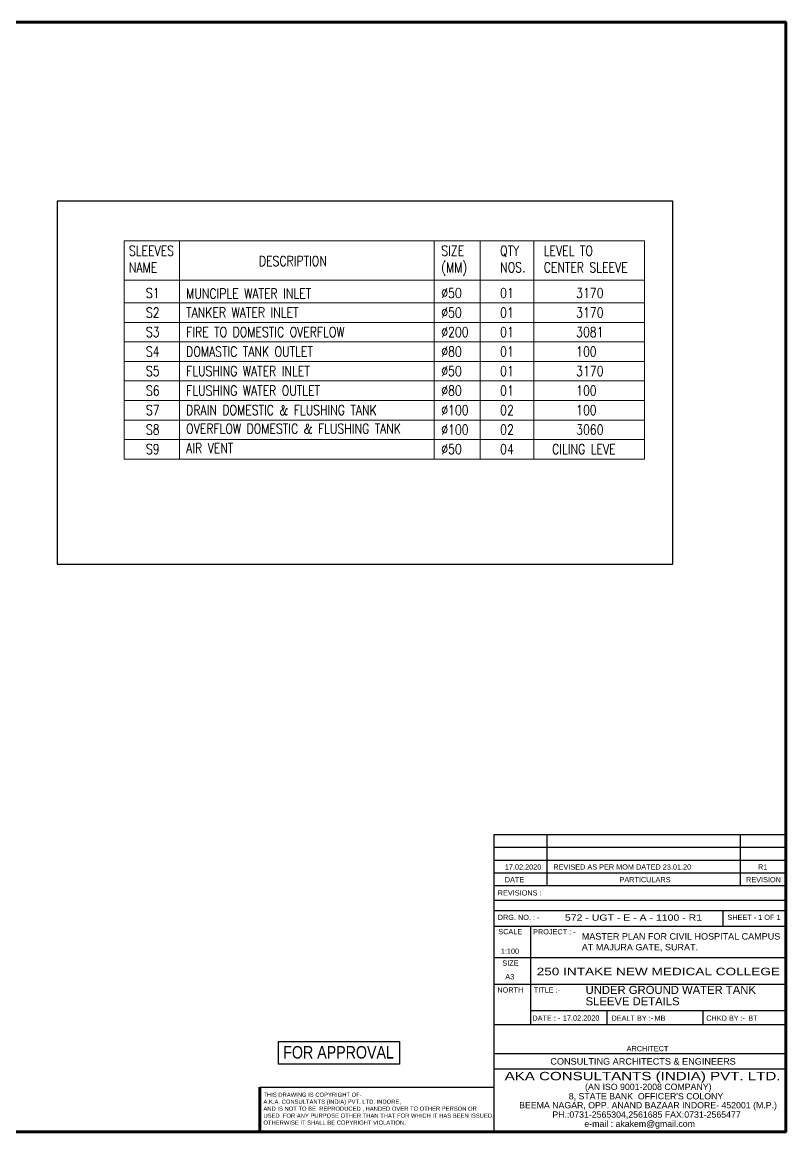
# Model space of a CAD drawing. Header units: inches. Extents: x -82712 to 364260, y -240815 to -94944.
# Drawn here: x 11765 to 36359, y -240815 to -205099 of the extents above; entities that cross this region are included whole.
import ezdxf
from ezdxf.enums import TextEntityAlignment as Align

# ---------------------------------------------------------------- set-up
doc = ezdxf.new("R2010")
doc.units = ezdxf.units.IN
doc.header["$MEASUREMENT"] = 0
for name, color, linetype in [('FORMAT', 7, 'Continuous'), ('T-Text', 7, 'Continuous'), ('TITLE', 7, 'Continuous')]:
    doc.layers.add(name, color=color, linetype=linetype)
doc.layers.add('FP-PL-TEXT', color=7, linetype='Continuous', lineweight=0)
doc.styles.add('a1', font='arial.ttf', dxfattribs={"height": 0.3})
doc.styles.add('A11', font='arial.ttf', dxfattribs={"width": 0.85, "height": 2.5})
doc.styles.add('ARIAL NARROW', font='ARIALN.TTF')
doc.styles.add('ROMAND', font='arial.ttf')
doc.styles.add('RS', font='romans.shx', dxfattribs={"width": 0.8})

msp = doc.modelspace()

# ---------------------------------------------------------------- linework, layer by layer
at = {"color": 3}
msp.add_lwpolyline([(12886.5692, -222539.9987), (32716.0788, -222539.9987), (32716.0788, -210861.3062), (12886.5692, -210861.3062)], close=True, dxfattribs=at)
at = {"layer": 'FORMAT', "lineweight": 100}
msp.add_lwpolyline([(-13768.88, -205099.4001), (-13768.88, -240815.2806), (36358.6716, -240815.2806), (36358.6716, -205099.4001)], close=True, dxfattribs=at)
at = {"layer": 'FORMAT', "color": 1, "elevation": 0.1028}
msp.add_lwpolyline([(20016.0413, -237913.1578), (23919.462, -237913.1578), (23919.462, -238640.2571), (20016.0413, -238640.2571)], close=True, dxfattribs=at)
at = {"layer": 'FP-PL-TEXT'}
for p, q in [((15046.4757, -212139.8385), (15046.4757, -219160.4261)), ((16832.0636, -212139.8385), (16832.0636, -219160.4261)), ((25028.721, -212139.8385), (25028.721, -219160.4261)), ((26514.7811, -212139.8385), (26514.7811, -219160.4261)), ((26514.7811, -212139.8385), (26514.7811, -219160.4261)), ((28247.85, -212139.8385), (28247.85, -219160.4261)), ((28247.85, -212139.8385), (28247.85, -219160.4261)), ((31812.5479, -212139.8385), (31812.5479, -215391.5774)), ((31812.5479, -212139.8385), (31812.5479, -219160.4261)), ((15046.4757, -213406.1995), (31812.5479, -213406.1995)), ((15046.4757, -214135.2945), (31812.5479, -214135.2945)), ((15046.4757, -214135.2945), (31812.5479, -214135.2945)), ((15046.4757, -214763.4359), (31812.5479, -214763.4359)), ((15046.4757, -215391.5774), (31812.5479, -215391.5774)), ((15046.4757, -216019.7188), (31812.5479, -216019.7188)), ((15046.4757, -216647.8603), (31812.5479, -216647.8603)), ((15046.4757, -217276.0018), (31812.5479, -217276.0018)), ((15046.4757, -217904.1432), (31812.5479, -217904.1432)), ((15046.4757, -218532.2847), (31812.5479, -218532.2847)), ((15046.4757, -219160.4261), (31812.5479, -219160.4261))]:
    msp.add_line(p, q, dxfattribs=at)
msp.add_lwpolyline([(15046.4757, -212139.8385), (31812.5479, -212139.8385)], dxfattribs=at)
at = {"layer": 'TITLE'}
for p, q in [((26959.7557, -231248.1759), (26959.7557, -240815.2806)), ((26959.7557, -231248.1759), (36358.6716, -231248.1759)), ((28659.2478, -231248.1759), (28659.2478, -232887.0183)), ((34892.2125, -231248.1759), (34892.2125, -232887.0183)), ((26959.7557, -231657.8865), (36358.6716, -231657.8865)), ((26959.7557, -232067.5971), (36358.6716, -232067.5971)), ((26959.7557, -232477.3077), (36358.6716, -232477.3077)), ((26959.7557, -232887.0183), (36358.6716, -232887.0183)), ((26959.7557, -233354.0391), (36358.6716, -233354.0391)), ((26959.7557, -233691.1384), (36358.6716, -233691.1384)), ((34334.5066, -233691.1384), (34334.5066, -234193.1974)), ((26959.7557, -234193.1974), (36358.6716, -234193.1974)), ((28131.1278, -234193.1974), (28131.1278, -237376.2559)), ((36358.6716, -235220.4464), (26959.7557, -235220.4464)), ((36358.6716, -236071.1962), (26959.7557, -236071.1962)), ((36358.6716, -236921.946), (28131.1278, -236921.946)), ((30592.0516, -236921.946), (30592.0516, -237376.2559)), ((33690.4338, -236921.946), (33690.4338, -237376.2559)), ((36358.6716, -237376.2559), (26959.7557, -237376.2559)), ((36358.6716, -238303.1424), (26959.7557, -238303.1424)), ((36358.6716, -238797.914), (26959.7557, -238797.914)), ((19421.194, -239381.182), (26959.7557, -239381.182))]:
    msp.add_line(p, q, dxfattribs=at)
at = {"layer": 'TITLE', "lineweight": 100}
msp.add_line((19421.194, -239381.182), (19421.194, -240815.2806), dxfattribs=at)

# ---------------------------------------------------------------- texts
at = {"layer": 'FORMAT', "color": 1, "style": 'ARIAL NARROW'}
msp.add_text('FOR APPROVAL', height=400, rotation=0.0022892, dxfattribs=at).set_placement((20171.912, -238455.9315, 0.1013))
at = {"layer": 'FP-PL-TEXT', "attachment_point": 1, "style": 'RS'}
for s, insert, char_height, width in [('SLEEVES\\PNAME', (15202.9069, -212297.988), 320.8055, 5963.892965), ('SIZE\\P(MM)', (25262.281, -212297.988), 320.8055, 5963.892965), ('QTY\\PNOS.', (27158.3233, -212297.988), 320.8055, 382.064072), ('LEVEL TO CENTER SLEEVE', (28561.0285, -212297.988), 320.805499, 3181.750728), ('DESCRIPTION', (19387.7522, -212626.5258), 320.805499, 8297.435829), ('{\\W0.8;S1}', (15750.0189, -213655.5954), 320.8055, 5963.892965), ('MUNCIPLE WATER INLET ', (17045.7285, -213673.2198), 320.805499, 8297.435829), ('%%C50', (25262.281, -213655.5954), 320.8055, 5963.892965), ('01', (27158.3233, -213655.5954), 320.8055, 382.064072), ('3170', (29606.2677, -213655.5954), 320.8055, 944.237517), ('{\\W0.8;S2}', (15750.0189, -214283.7368), 320.8055, 5963.892965), ('TANKER WATER INLET', (17045.7285, -214283.7368), 320.805499, 5963.892965), ('%%C50', (25262.281, -214283.7368), 320.8055, 5963.892965), ('01', (27158.3233, -214283.7368), 320.8055, 382.064072), ('3170', (29606.2677, -214283.7368), 320.8055, 944.237517), ('{\\W0.8;S3}', (15750.0189, -214911.8783), 320.8055, 5963.892965), ('FIRE TO DOMESTIC OVERFLOW', (17045.7285, -214911.8783), 320.805499, 5963.892965), ('%%C200', (25262.281, -214911.8783), 320.8055, 5963.892965), ('01', (27158.3233, -214911.8783), 320.8055, 382.064072), ('3081', (29606.2677, -214911.8783), 320.8055, 699.81428), ('S4', (15750.0189, -215540.0197), 320.8055, 5963.892965), ('DOMASTIC TANK OUTLET', (17045.7285, -215540.0197), 320.805499, 5963.892965), ('%%C80', (25262.281, -215540.0197), 320.8055, 5963.892965), ('01', (27158.3233, -215540.0197), 320.8055, 382.064072), ('100', (29606.2677, -215540.0197), 320.8055, 699.81428), ('S5', (15750.0189, -216168.1612), 320.8055, 5963.892965), ('FLUSHING WATER INLET', (17045.7285, -216168.1612), 320.805499, 5963.892965), ('%%C50', (25262.281, -216168.1612), 320.8055, 5963.892965), ('01', (27158.3233, -216168.1612), 320.8055, 382.064072), ('3170', (29606.2677, -216168.1612), 320.8055, 699.81428), ('S6', (15750.0189, -216796.3026), 320.8055, 5963.892965), ('FLUSHING WATER OUTLET', (17045.7285, -216796.3026), 320.805499, 5963.892965), ('%%C80', (25262.281, -216796.3026), 320.8055, 5963.892965), ('01', (27158.3233, -216796.3026), 320.8055, 382.064072), ('100', (29606.2677, -216796.3026), 320.8055, 699.81428), ('S7', (15750.0189, -217424.4441), 320.8055, 5963.892965), ('DRAIN DOMESTIC & FLUSHING TANK', (17045.7285, -217424.4441), 320.805499, 8216.552548), ('%%C100', (25262.281, -217424.4441), 320.8055, 5963.892965), ('02', (27158.3233, -217424.4441), 320.8055, 382.064072), ('100', (29606.2677, -217424.4441), 320.8055, 699.81428), ('S8', (15750.0189, -218052.5856), 320.8055, 5963.892965), ('OVERFLOW DOMESTIC & FLUSHING TANK ', (17045.7285, -218022.0406), 320.805499, 9715.311735), ('%%C100', (25262.281, -218052.5856), 320.8055, 5963.892965), ('02', (27158.3233, -218052.5856), 320.8055, 382.064072), ('3060', (29606.2677, -218052.5856), 320.8055, 699.81428), ('S9', (15750.0189, -218680.727), 320.8055, 5963.892965), ('AIR VENT', (17045.7285, -218650.182), 320.8055, 9715.311735), ('%%C50', (25262.281, -218680.727), 320.8055, 5963.892965), ('04', (27158.3233, -218680.727), 320.8055, 382.064072), ('CILING LEVE', (28830.803, -218680.727), 320.805499, 4414.644403)]:
    msp.add_mtext(s, dxfattribs=dict(at, insert=insert, char_height=char_height, width=width))
at = {"layer": 'T-Text', "ltscale": 3, "style": 'ROMAND'}
for s, height, p in [('17.02.2020', 168.19209, (27308.0729, -232374.23)), ('REVISED AS PER MOM DATED 23.01.20  ', 168.192093, (28871.3617, -232374.23)), ('R1', 168.19209, (35465.2947, -232374.23)), ('DATE', 168.19209, (27308.0729, -232783.9406)), ('PARTICULARS', 168.192093, (31001.49, -232783.9406)), ('REVISION', 168.19209, (35077.9711, -232783.9406)), ('REVISIONS : ', 168.192093, (27081.7214, -233209.0977)), ('DRG. NO. : -', 168.192093, (27079.9413, -233995.9092)), ('SHEET - 1 OF 1', 168.192093, (34477.9135, -233995.9092)), ('SCALE', 168.19209, (27098.1418, -234455.5231)), ('PROJECT : -', 168.192093, (28219.0797, -234459.5182)), ('1:100', 168.19209, (27180.6168, -235085.9748)), ('SIZE', 168.19209, (27227.9669, -235466.8626)), (' A3', 168.19209, (27258.9808, -235908.9564)), ('NORTH', 168.19209, (27068.4674, -236332.8635)), ('TITLE :-', 168.19209, (28240.7148, -236332.5699)), ('DATE : -', 168.19209, (28195.0879, -237240.5548)), ('17.02.2020', 168.19209, (29179.9641, -237236.2784)), ('DEALT BY :-    ', 168.192093, (30742.5699, -237240.5548)), ('MB', 168.19209, (32128.9903, -237240.5548)), ('CHKD BY :-', 168.19209, (33795.1257, -237240.5548)), ('BT', 168.19209, (35149.6599, -237240.5548)), ('ARCHITECT', 168.19209, (31232.4895, -238220.0921)), ('CONSULTING ARCHITECTS & ENGINEERS ', 210.240116, (28775.3307, -238653.8029))]:
    msp.add_text(s, height=height, dxfattribs=at).set_placement(p)
at = {"layer": 'T-Text', "ltscale": 3, "style": 'A11', "width": 1.2}
msp.add_text('572 - UGT - E - A - 1100 - R1', height=201.830511, dxfattribs=at).set_placement((29243.2331, -234020.268))
at = {"layer": 'T-Text', "ltscale": 3, "style": 'ROMAND', "width": 1.292517}
msp.add_text('250 INTAKE NEW MEDICAL COLLEGE ', height=242.557741, rotation=0.0022891, dxfattribs=at).set_placement((28334.5035, -235776.7485))
at = {"layer": 'T-Text', "ltscale": 3}
for s, height, style, p in [('UNDER GROUND WATER TANK', 259.883294, 'ROMAND', (29910.2791, -236377.536)), ('SLEEVE DETAILS', 259.883294, 'ROMAND', (29910.2791, -236743.6929)), ('(AN ISO 9001-2008 COMPANY)', 201.830511, 'a1', (29892.2491, -239468.8069)), ("8, STATE BANK  OFFICER'S COLONY", 201.830511, 'a1', (29369.6941, -239771.5523)), ('BEEMA NAGAR, OPP. ANAND BAZAAR INDORE- 452001 (M.P.)', 201.830511, 'a1', (27770.0994, -240060.0784)), ('PH.:0731-2565304,2561685 FAX:0731-2565477', 201.830511, 'a1', (28839.9642, -240360.8022)), ('e-mail : akakem@gmail.com', 201.830511, 'a1', (29870.4847, -240657.4924))]:
    msp.add_text(s, height=height, rotation=0.0022891, dxfattribs=dict(at, style=style)).set_placement(p)
at = {"layer": 'T-Text', "ltscale": 3, "style": 'ROMAND', "width": 1.292517}
msp.add_text('AKA CONSULTANTS (INDIA) PVT. LTD.', height=269.107349, rotation=0.00228919, dxfattribs=at).set_placement((27305.3297, -239156.0813), (36187.9351, -239155.7264), align=Align.FIT)
at = {"layer": 'T-Text', "insert": (29788.1261, -234420.8547), "char_height": 207.906635, "width": 6514.339561, "attachment_point": 1, "rotation": 0.0022891, "style": 'ROMAND'}
msp.add_mtext('MASTER PLAN FOR CIVIL HOSPITAL CAMPUS  AT MAJURA GATE, SURAT.', dxfattribs=at)
at = {"layer": 'T-Text', "ltscale": 3, "insert": (19534.8014, -239554.7961), "char_height": 134.5536743, "width": 7408.772783, "attachment_point": 1, "style": 'ROMAND'}
msp.add_mtext('THIS DRAWING IS COPYRIGHT OF-\\PA.K.A. CONSULTANTS (INDIA) PVT. LTD. INDORE,\\PAND IS NOT TO BE  REPRODUCED , HANDED OVER TO OTHER PERSON OR USED  FOR ANY PURPOSE OTHER THAN THAT FOR WHICH IT HAS BEEN ISSUED. OTHERWISE IT SHALL BE COPYRIGHT VIOLATION. ', dxfattribs=at)

doc.saveas('drawing.dxf')
